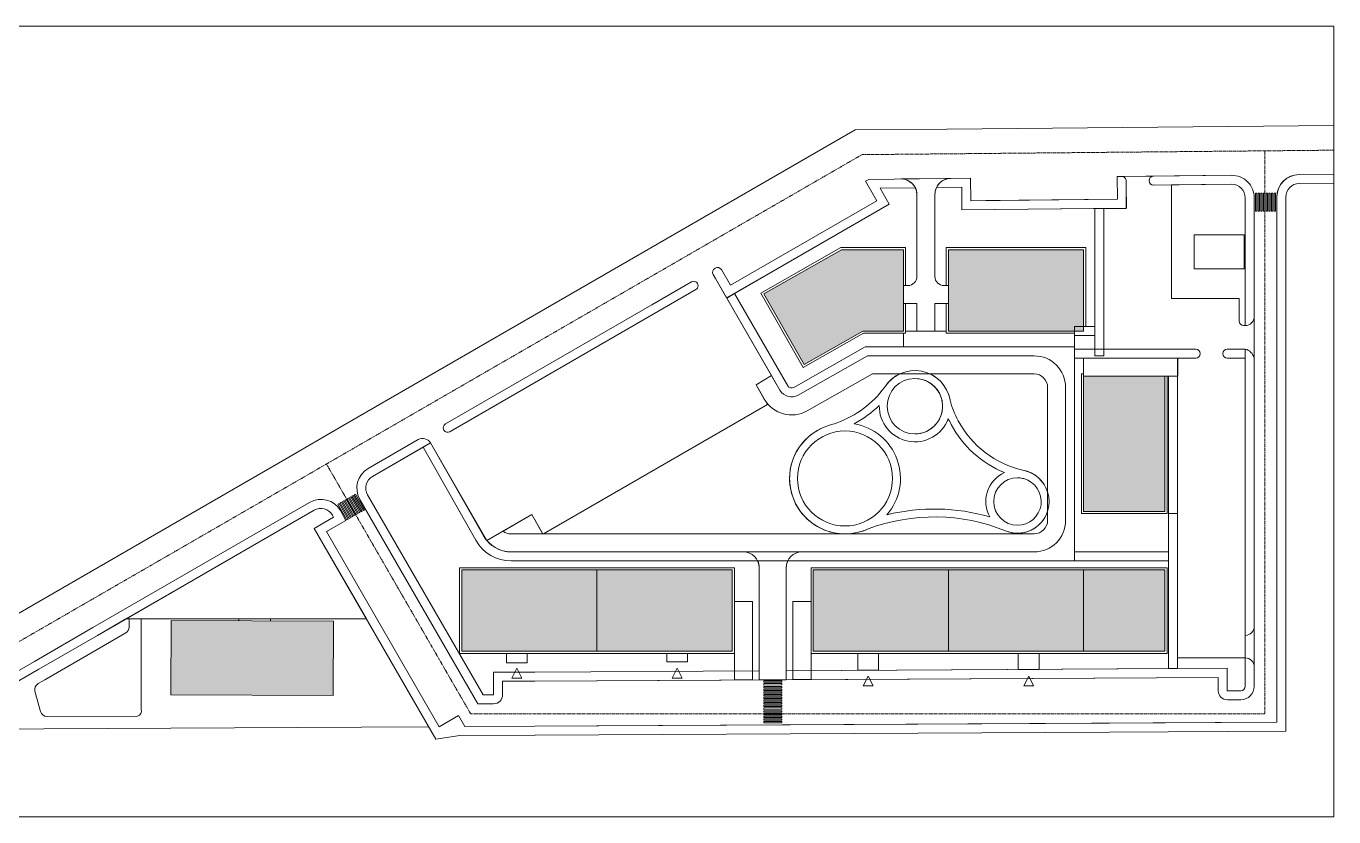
# Model space of a CAD drawing. Header units: millimetres. Extents: x 18162 to 7085488, y 72188 to 247925.
# Drawn here: x 6067969 to 6358150, y 72524 to 247925 of the extents above; entities that cross this region are included whole.
import ezdxf

# ---------------------------------------------------------------- set-up
doc = ezdxf.new("R2010")
doc.units = ezdxf.units.MM
doc.header["$MEASUREMENT"] = 0
doc.linetypes.add('Hidden Line', pattern=[317.5, 211.666667, -105.833333])
doc.layers.add('RENDER_REAL (5)_3_00 ET', color=7, linetype='Continuous')
doc.layers.add('RENDER_REAL (5)_3_Drawing & Figure', color=7, linetype='Continuous')

msp = doc.modelspace()

# ---------------------------------------------------------------- hatches: boundary and pattern name
at = {"layer": 'RENDER_REAL (5)_3_Drawing & Figure', "linetype": 'Continuous', "lineweight": 0}
for points in [[(6262634.4, 198287.8), (6248873.9, 198287.8), (6231696.7, 188519.2), (6240595, 172872.4), (6253634.3, 180287.8), (6262634.4, 180287.8)], [(6302634.4, 198287.8), (6272634.4, 198287.8), (6272634.4, 180287.8), (6302634.4, 180287.8)], [(6320634.4, 170288.2), (6302634.4, 170288.2), (6302634.4, 140288.2), (6320634.4, 140288.2)], [(6194634.4, 109288.6), (6194634.4, 127288.6), (6164634.4, 127288.6), (6164634.4, 109288.6)], [(6224634.4, 109288.6), (6224634.4, 127288.6), (6194634.4, 127288.6), (6194634.4, 109288.6)], [(6272634.4, 109288.6), (6272634.4, 127288.6), (6242634.4, 127288.6), (6242634.4, 109288.6)], [(6302634.4, 109288.6), (6302634.4, 127288.6), (6272634.4, 127288.6), (6272634.4, 109288.6)], [(6302634.4, 127288.6), (6302634.4, 109288.6), (6320634.4, 109288.6), (6320634.4, 127288.6)], [(6136154.8, 115933.7), (6100155.1, 116077.3), (6100089.2, 99577.4), (6136089, 99433.8)]]:
    msp.add_hatch(color=27, dxfattribs=at).paths.add_polyline_path(points)

# ---------------------------------------------------------------- linework, layer by layer
at = {"layer": 'RENDER_REAL (5)_3_00 ET', "color": 7, "linetype": 'Continuous', "lineweight": 5, "flags": 128}
msp.add_lwpolyline([(6358150.1, 225912.6), (6272242.2, 225101.1), (6251944.6, 224909.4), (6138347.2, 159308.9), (6125357.6, 151807.6), (6021529.2, 91848.6), (6021654.6, 72524.1)], dxfattribs=at)
at = {"layer": 'RENDER_REAL (5)_3_00 ET', "color": 8, "linetype": 'Hidden Line', "lineweight": 13, "flags": 128}
for points in [[(6358150.1, 220412.3), (6272294.1, 219601.3), (6253442.7, 219423.3), (6141097.7, 154546), (6128108, 147044.7), (6027049.9, 88685.5), (6027154.7, 72524.1)], [(6134602.9, 150795.4), (6166616.3, 95359.2), (6342850.2, 95359.2), (6342850.2, 220267.8)]]:
    msp.add_lwpolyline(points, dxfattribs=at)
at = {"layer": 'RENDER_REAL (5)_3_00 ET', "color": 7, "linetype": 'Continuous', "lineweight": 5, "flags": 128}
for points in [[(6032654.8, 72524.1), (6032570.5, 85522.3), (6069784.8, 107012.9), (6082774.4, 114514.2), (6130858.5, 142281.9, -0.41421356), (6137688.8, 140452.4), (6138939, 138287.5), (6134609.1, 135787), (6159613.4, 92488.2), (6163943.3, 94988.7), (6165346.4, 92559), (6180826.3, 92643.6), (6180880.7, 92643.9), (6345490.9, 93543.4), (6345489.2, 210013.3, -0.41093742), (6350433.1, 215013.1), (6358150.1, 215099.6)], [(6358150.1, 215099.6), (6350433.1, 215013.1, 0.40329022), (6345490.9, 210144.5), (6345490.9, 202074.7), (6345490.9, 93538.2), (6308362.9, 93337.1), (6180880.7, 92643.9), (6180826.3, 92643.6), (6165346.4, 92559), (6163943.3, 94988.7), (6159613.4, 92488.2), (6134609.1, 135787), (6138939, 138287.5), (6137688.8, 140452.4, 0.41421356), (6130858.5, 142281.9), (6082774.4, 114514.2), (6069784.8, 107012.9), (6043727.4, 91965.2)], [(6047726.7, 91965.2), (6070784.9, 105280.9), (6083774.6, 112782.2), (6131858.7, 140549.9, -0.41421356), (6135956.9, 139452.2), (6136206.9, 139019.3), (6131877, 136518.8), (6158881.6, 89756.1), (6164195.5, 90552.7), (6180837.2, 90643.6), (6180891.7, 90643.9), (6308362.9, 91340.5), (6347491, 91554.3), (6347489.3, 202074.7), (6347489.2, 210013.3, -0.41093742), (6350455.6, 213013.2), (6358150.1, 213099.5)]]:
    msp.add_lwpolyline(points, format="xyb", dxfattribs=at)
for points in [[(6335433.1, 214844.9, -0.41749732), (6340489.2, 209845.3), (6340490.8, 104489), (6340490.8, 101499.8, -0.4126183), (6337507.2, 98499.8), (6334518.1, 98483.5, -0.41421356), (6332507.2, 100472.6), (6332490.8, 103468), (6180826.1, 102643.7), (6173679.1, 102608.9), (6173695.5, 99604.7, -0.41421356), (6171706.5, 97593.8), (6168223.7, 97574.8), (6142018.7, 142952.8, -0.41421356), (6143848.1, 149783.1), (6154956.5, 156198, -0.41420588), (6157688.5, 155466.2), (6170202.5, 133823.6), (6180149.4, 139567.8), (6182649.8, 135237.9), (6232443.5, 163992.8), (6229943, 168322.7), (6233350.6, 170420.6), (6220904.8, 191972.4), (6220404.7, 192838.4, -0.39359746), (6220834.3, 194241.2, -0.39359745), (6222264, 193912.1), (6224264.4, 190448.2), (6256738.5, 209201.4), (6254238, 213531.3), (6254949.8, 213942.4), (6277557.5, 214195.9), (6277613.6, 209196.2), (6280953.4, 209233.6), (6310111.6, 209560.6), (6310055.5, 214560.3)], [(6340489.2, 209845.3, 0.41749732), (6335433.1, 214844.9), (6318123.2, 214650.8, 0.4109331), (6317134.4, 213650.8), (6317134.4, 213582.8, 0.40048949), (6318088.1, 212650.2), (6335455.6, 212845, -0.41749732), (6338489.2, 209845.2), (6338489.6, 181508, 0.41283602), (6340489.6, 183498.6)], [(6312077.5, 213571.7, 0.41750165), (6311066.2, 214571.6), (6310055.5, 214560.3), (6310111.6, 209560.6), (6277613.6, 209196.2), (6277557.5, 214195.9), (6254949.8, 213942.4), (6254238, 213531.3), (6256738.5, 209201.4), (6224264.4, 190448.2), (6222264, 193912.1, 0.93150227), (6220404.7, 192838.4), (6220904.8, 191972.4), (6223405.2, 187642.6), (6259470.6, 208469.6), (6257449, 211970.3), (6265280.2, 212058.1, 0.28666972), (6262134.8, 214022.9), (6273133.4, 214146.2, 0.28502426), (6269977.5, 212110.7), (6275580.1, 212173.6), (6275636.2, 207173.9), (6312133.5, 207583.2), (6312077.5, 212582.8)], [(6265634.8, 210522.9, 0.11400643), (6265280.2, 212058.1), (6257449, 211970.3), (6259470.6, 208469.6), (6225138.6, 188643.5), (6236963.7, 168166.4, 0.41227876), (6238324.1, 167797.2), (6254163.2, 176787.8), (6262634.4, 176787.8), (6262634.4, 179787.8), (6253766.5, 179787.8), (6240407.6, 172190.6), (6231014.9, 188706.6), (6248741.7, 198787.8), (6263134.4, 198787.8), (6263134.4, 190387.8), (6263634.8, 190387.8, 0.41421356), (6265634.8, 192387.8)], [(6273133.4, 214146.2), (6262134.8, 214022.9, -0.41421356), (6265634.8, 210522.9), (6265634.8, 192387.8, -0.41421356), (6263634.8, 190387.8), (6262634.4, 190387.8), (6262634.4, 186387.8), (6265634.8, 186387.8), (6265634.8, 180287.8), (6269634.8, 180287.8), (6269634.8, 186387.8), (6272634.4, 186387.8), (6272634.4, 190387.8), (6271634.8, 190387.8, -0.41421356), (6269634.8, 192387.8), (6269634.8, 210522.9, -0.41421356)], [(6275636.2, 207173.9), (6275580.1, 212173.6), (6269977.5, 212110.7, 0.11554764), (6269634.8, 210522.9), (6269634.8, 192387.8, 0.41421356), (6271634.8, 190387.8), (6272134.4, 190387.8), (6272134.4, 198787.8), (6303134.4, 198787.8), (6303134.4, 181287.8), (6305134.4, 181287.8), (6305134.4, 207504.7)], [(6317134.4, 213650.8, -0.4109331), (6318123.2, 214650.8), (6311066.2, 214571.6, -0.41750165), (6312077.5, 213571.7), (6312077.5, 212582.8), (6312077.5, 207508), (6307134.4, 207508), (6307134.4, 185008), (6307134.4, 176288.2), (6327489.7, 176288.2, -1), (6327489.7, 174288.2), (6323489.7, 174288.2), (6323489.7, 107788.2), (6338489.7, 107788.2, -0.41420924), (6340490.7, 105788.2), (6340490.6, 114788.2, -0.41421789), (6338490.6, 112788.2), (6338489.7, 174288.2), (6334489.7, 174288.2, -1), (6334489.7, 176288.2), (6337134.4, 176288.2), (6338489.8, 176288.2, -0.26555959), (6340489.7, 174288.2), (6340489.6, 183508, -0.41421668), (6338489.6, 181508), (6338134.4, 181508, -0.41421356), (6337134.4, 182508), (6337134.4, 187508), (6322134.4, 187508), (6322134.4, 207508), (6322133.1, 212695.6), (6318133.6, 212650.8, -0.41421356), (6317134.4, 213582.8)], [(6338489.2, 209845.2, 0.41749732), (6335455.6, 212845), (6322133.1, 212695.6), (6322134.4, 207508), (6322134.4, 187508), (6337134.4, 187508), (6337134.4, 182508, 0.41421356), (6338134.4, 181508), (6338489.6, 181508)], [(6236963.7, 168166.4), (6225138.5, 188643.6), (6223434.8, 187594.6), (6235231.8, 167166.3, 0.41227876), (6239312.8, 166058.7), (6254692.1, 174787.8), (6291634.4, 174787.8, -0.41421356), (6298634.4, 167787.8), (6298634.4, 138288.6, -0.41421356), (6291634.4, 131288.6), (6175591.1, 131288.6, -0.27082864), (6169491.7, 134853.9), (6157688.5, 155466.2), (6156104.3, 154551.3), (6167749, 133872.5, 0.27082864), (6175591.1, 129288.6), (6300634.4, 129288.6), (6300634.4, 176787.8), (6254163.2, 176787.8), (6238324.1, 167797.2, -0.41227876)], [(6215574.7, 191204, -1.00007436), (6216574.9, 189472), (6209538.8, 185408.8), (6162722.3, 158373.1), (6162018.4, 157966.6, -0.99996437), (6161018.2, 159698.6), (6163454.1, 161105.2), (6206806.6, 186140.5)], [(6216574.9, 189472, 1.00007436), (6215574.7, 191204), (6206806.6, 186140.5), (6163454.1, 161105.2), (6161018.2, 159698.6, 0.99996436), (6162018.4, 157966.6), (6162722.3, 158373.1), (6209538.8, 185408.8)], [(6235231.8, 167166.3), (6233351.9, 170421.5), (6229944.4, 168323.5), (6231767.9, 165165.9, 0.41227876), (6241290.2, 162581.7), (6255750, 170787.8), (6291634.4, 170787.8, -0.41421356), (6294634.4, 167787.8), (6294634.4, 138288.6, -0.41421356), (6291634.4, 135288.6), (6175591.2, 135288.6, -0.1628761), (6173785.6, 135892.8), (6170200.8, 133822.6, 0.22333281), (6175591.1, 131288.6), (6291634.4, 131288.6, 0.41421356), (6298634.4, 138288.6), (6298634.4, 167787.8, 0.41421356), (6291634.4, 174787.8), (6254692.1, 174787.8), (6239312.8, 166058.7, -0.41227876)], [(6338489.7, 176288.2), (6338490.8, 104489), (6338490.8, 101499.8, -0.4126183), (6337496.3, 100499.8), (6334507.1, 100483.5), (6334479.8, 105478.8), (6236634.4, 104947.1), (6236634.4, 102947), (6332490.8, 103468), (6332507.2, 100472.6, 0.41421356), (6334518.1, 98483.5), (6337507.2, 98499.8, 0.4126183), (6340490.8, 101499.8), (6340490.8, 104489), (6340489.7, 174288.3, 0.26555848), (6338489.8, 176288.2)], [(6300634.4, 176288.2), (6300634.4, 174288.2), (6327489.7, 174288.2, 1), (6327489.7, 176288.2)], [(6334489.7, 174288.2), (6338489.7, 174288.2), (6338489.7, 176288.2), (6334489.7, 176288.2, 1)], [(6272976.2, 164959.3, 0.68954261), (6258471.9, 167800, -0.14355144), (6247904.9, 159930, -0.01351085), (6246706.9, 159522.4, 1.09728035), (6254788, 136401.9, -0.18817369), (6285286, 135969.9, 1.11649193), (6289120.2, 149404.3, -0.21579469), (6274789.5, 160404.8, -0.05612627)], [(6255750, 170787.8), (6241290.2, 162581.7, -0.41227876), (6231767.9, 165165.9), (6229944.4, 168323.5), (6232443.5, 163992.8), (6182737.6, 135288.6), (6249525.2, 135288.6, -0.8797477), (6246706.9, 159522.4, 0.01351085), (6247904.9, 159930, 0.14355144), (6258471.9, 167800, -0.14548483), (6261844.4, 170787.8)], [(6265183.8, 157471.9, -1), (6265183.8, 169770.7, -1)], [(6265183.8, 169770.7, 1), (6265183.8, 157471.9, 0.46108847), (6271257.3, 164584.9, -0.01087574), (6271011.5, 165584.4, 0.32194961)], [(6291634.4, 170787.8), (6268523.2, 170787.8, -0.24595985), (6272976.2, 164959.3, 0.05612627), (6274789.5, 160404.8, 0.21579469), (6289120.2, 149404.3, -0.27977836), (6294634.4, 144629.6), (6294634.4, 167787.8, 0.41421356)], [(6258968, 139533, 0.58581188), (6251693.5, 159718.2, 0.06905185), (6257279.6, 163803.9, 0.84641423), (6272597.1, 160872.8, 0.01529392), (6273240.1, 159576.4, 0.17338822), (6285043.6, 148876.5, 0.43931114), (6281812.8, 139041.8, 0.13298979)], [(6257279.6, 163803.9, -0.06905185), (6251693.5, 159718.2, -0.58581188), (6258968, 139533, -0.13298979), (6281812.8, 139041.8, -0.43931114), (6285043.6, 148876.5, -0.17338822), (6273240.1, 159576.4, -0.01529392), (6272597.1, 160872.8, -0.84641423)], [(6249672.7, 137044.7, -1), (6249672.7, 158128.3, -1)], [(6249672.7, 158128.3, 1), (6249672.7, 137044.7, 1)], [(6157688.5, 155466.2, 0.41421356), (6154956.4, 156198), (6143848.1, 149783.1, 0.41421356), (6142018.7, 142952.8), (6168223.7, 97574.8), (6171706.5, 97593.8, 0.41421356), (6173695.5, 99604.7), (6173679.1, 102608.9), (6180826.1, 102643.7), (6235445, 102940.6), (6230634.4, 102940.6), (6230634.4, 104914.5), (6180815.8, 104643.7), (6171668.2, 104599.1), (6171695.5, 99593.8), (6169374.6, 99581.1), (6143750.6, 143953, -0.41421356), (6144848.3, 148051.2)], [(6156104.3, 154551.3), (6144848.3, 148051.2, 0.41421356), (6143750.6, 143953), (6169374.6, 99581.1), (6171695.5, 99593.8), (6171668.2, 104599.1), (6180815.8, 104643.7), (6230634.4, 104914.5), (6230634.4, 127788.6, 0.11118252), (6230296.6, 129288.6), (6175591.1, 129288.6, -0.27082864), (6167749, 133872.5)], [(6287944.8, 137204.5, -1), (6287944.8, 147746.3, -0.03969797), (6288777.8, 147680.1, 0.00622897), (6289353.8, 147554.5, -0.87308713)], [(6288777.8, 147680.1, 0.03969797), (6287944.8, 147746.3, 1), (6287944.8, 137204.5, 0.87308713), (6289353.8, 147554.5, -0.00622897)], [(6131858.7, 140549.9), (6090102.1, 116436.2), (6096176.7, 116436.2), (6115176.7, 116436.2), (6122176.7, 116436.2), (6141176.7, 116436.2), (6143474.3, 116436.2), (6131877, 136518.8), (6136206.9, 139019.3), (6135956.9, 139452.2, 0.41421356)], [(6182620.6, 135288.6), (6180149.4, 139567.8), (6173785.6, 135892.8, 0.1628761), (6175591.2, 135288.6)], [(6294634.4, 140288.2, -0.4353158), (6285286, 135969.9, 0.18817369), (6254788, 136401.9, -0.10461825), (6249820.3, 135288.6), (6291634.4, 135288.6, 0.41421356), (6294634.4, 138288.6)], [(6227134.4, 131288.6, -0.41421356), (6230634.4, 127788.6), (6230634.4, 102940.6), (6236634.4, 102940.6), (6236634.4, 127788.6, -0.41421356), (6240134.4, 131288.6)], [(6300634.4, 129288.6), (6236972.1, 129288.6, 0.11118252), (6236634.4, 127788.6), (6236634.4, 104947.1), (6322534.5, 105413.9), (6321489.7, 105413.9), (6321489.7, 129288.6)], [(6093488.9, 113748.4), (6093488.9, 116436.2), (6090822.5, 116436.2), (6090822.5, 114614.3, -0.26792274), (6090072.6, 113315.3), (6085118.7, 110454.6), (6072129.1, 102953.3), (6070620.6, 102082.2, 0.34196071), (6069925.4, 100381.8), (6071179.1, 95867.4, 0.33821705), (6072631.4, 94768.8), (6092706.9, 94862, 0.41288682), (6093490.1, 96353.4), (6093488.9, 107124.1)], [(6323489.7, 107788.2), (6323489.7, 105419.1), (6334479.8, 105478.8), (6334507.1, 100483.5), (6337496.3, 100499.8, 0.4126183), (6338490.8, 101499.8), (6338490.8, 104489), (6338490.7, 107788.2)]]:
    msp.add_lwpolyline(points, format="xyb", close=True, dxfattribs=at)
for points in [[(6305134.4, 207508), (6305134.4, 174788.2), (6307134.4, 174788.2), (6307134.4, 207508)], [(6265634.8, 180287.8), (6265634.8, 186387.8), (6263134.4, 186387.8), (6263134.4, 180287.8)], [(6269634.8, 186387.8), (6269634.8, 180287.8), (6272134.4, 180287.8), (6272134.4, 186387.8)], [(6272134.4, 180287.8), (6263134.4, 180287.8), (6263134.4, 179787.8), (6262634.4, 179787.8), (6262634.4, 176787.8), (6300634.4, 176787.8), (6300634.4, 179287.8), (6300634.4, 179787.8), (6272134.4, 179787.8)], [(6300634.4, 181287.8), (6300634.4, 179287.8), (6305134.4, 179287.8), (6305134.4, 181287.8)], [(6305134.4, 176288.2), (6305134.4, 179287.8), (6300634.4, 179287.8), (6300634.4, 176288.2)], [(6302634.4, 174288.2), (6300634.4, 174288.2), (6300634.4, 131288.6), (6321489.7, 131288.6), (6321489.7, 139788.2), (6321489.7, 170288.2), (6321134.4, 170288.2), (6321134.4, 139788.2), (6302134.4, 139788.2), (6302134.4, 170788.2), (6302634.4, 170788.2)], [(6321761.8, 174288.2), (6302634.4, 174288.2), (6302634.4, 170288.2), (6321761.8, 170288.2), (6323511.8, 170288.2), (6323511.8, 174288.2)], [(6323489.7, 170288.2), (6321489.7, 170288.2), (6321489.7, 139788.2), (6323489.7, 139788.2)], [(6323489.7, 105413.9), (6323489.7, 139788.2), (6321489.7, 139788.2), (6321489.7, 105413.9)], [(6300634.4, 131288.6), (6300634.4, 129288.6), (6321489.7, 129288.6), (6321489.7, 131288.6)], [(6225134.4, 108788.6), (6164134.4, 108788.6), (6164134.4, 127788.6), (6225134.4, 127788.6)], [(6302134.4, 127788.6), (6303134.4, 127788.6), (6321134.4, 127788.6), (6321134.4, 108788.6), (6303134.4, 108788.6), (6302134.4, 108788.6), (6242134.4, 108788.6), (6242134.4, 127788.6)], [(6229134.4, 108161.1), (6229134.4, 120288.6), (6225134.4, 120288.6), (6225134.4, 108161.1), (6225134.4, 102913.5), (6229134.4, 102913.5)], [(6242134.4, 108161.1), (6242134.4, 120288.6), (6238134.4, 120288.6), (6238134.4, 108161.1), (6238134.4, 102981.1), (6242134.4, 102981.1)], [(6090102.1, 116436.2), (6083774.6, 112782.2), (6070784.9, 105280.9), (6047726.7, 91965.2), (6043727.4, 91965.2), (6043628.1, 91907.9), (6142376.7, 92440.1), (6157285.3, 92520.4), (6143474.3, 116436.2), (6141176.7, 116436.2), (6122176.7, 116436.2), (6122176.7, 115989.4), (6136154.8, 115933.7), (6136089, 99433.8), (6100089.2, 99577.4), (6100155.1, 116077.3), (6115176.7, 116017.3), (6115176.7, 116436.2), (6096176.7, 116436.2)], [(6174534.4, 108788.6), (6174534.4, 106692.8), (6179134.4, 106692.8), (6179134.4, 108788.6)], [(6214734.4, 108788.6), (6210134.4, 108788.6), (6210134.4, 106899.1), (6214734.4, 106899.1)], [(6252534.4, 108788.6), (6252534.4, 105042.4), (6257134.4, 105042.4), (6257134.4, 108788.6)], [(6292734.4, 108788.6), (6288134.4, 108788.6), (6288134.4, 105235.3), (6292734.4, 105235.3)]]:
    msp.add_lwpolyline(points, close=True, dxfattribs=at)
at = {"layer": 'RENDER_REAL (5)_3_Drawing & Figure', "color": 7, "linetype": 'Continuous', "lineweight": 13, "flags": 128}
msp.add_lwpolyline([(6008100.1, 72524.1), (6358150.1, 72524.1), (6358150.1, 247925.2), (6008100.1, 247925.2)], close=True, dxfattribs=at)
at = {"layer": 'RENDER_REAL (5)_3_Drawing & Figure', "color": 7, "linetype": 'Continuous', "lineweight": 5, "flags": 128}
for points in [[(6340739.3, 206852.7), (6341039.3, 206853.1), (6341034.6, 210853.1), (6340734.6, 210852.7)], [(6341339.3, 206853.4), (6341639.3, 206853.8), (6341634.6, 210853.8), (6341334.6, 210853.4)], [(6341939.3, 206854.1), (6342239.2, 206854.5), (6342234.6, 210854.5), (6341934.6, 210854.1)], [(6342539.2, 206854.8), (6342839.2, 206855.2), (6342834.6, 210855.2), (6342534.6, 210854.8)], [(6343139.2, 206855.6), (6343439.2, 206855.9), (6343434.6, 210855.9), (6343134.6, 210855.5)], [(6343739.2, 206856.3), (6344039.2, 206856.6), (6344034.6, 210856.6), (6343734.6, 210856.3)], [(6344339.2, 206857), (6344639.2, 206857.3), (6344634.6, 210857.3), (6344334.6, 210857)], [(6344939.2, 206857.7), (6345239.2, 206858), (6345234.6, 210858), (6344934.6, 210857.7)], [(6327174.9, 194070.7), (6338236.9, 194070.7), (6338236.9, 201656.1), (6327174.9, 201656.1)], [(6262634.4, 198287.8), (6248873.9, 198287.8), (6231696.7, 188519.2), (6240595, 172872.4), (6253634.3, 180287.8), (6262634.4, 180287.8)], [(6302634.4, 198287.8), (6272634.4, 198287.8), (6272634.4, 180287.8), (6302634.4, 180287.8)], [(6320634.4, 170288.2), (6302634.4, 170288.2), (6302634.4, 140288.2), (6320634.4, 140288.2)], [(6139675.1, 138712.5), (6139934.9, 138862.6), (6137934.6, 142326.5), (6137674.8, 142176.4)], [(6140194.7, 139012.6), (6140454.5, 139162.6), (6138454.1, 142626.5), (6138194.3, 142476.5)], [(6140714.3, 139312.6), (6140974.1, 139462.7), (6138973.7, 142926.6), (6138713.9, 142776.6)], [(6141233.9, 139612.7), (6141493.7, 139762.7), (6139493.3, 143226.6), (6139233.5, 143076.6)], [(6141753.4, 139912.7), (6142013.2, 140062.8), (6140012.9, 143526.7), (6139753.1, 143376.7)], [(6142273, 140212.8), (6142532.8, 140362.8), (6140532.5, 143826.7), (6140272.7, 143676.7)], [(6142792.6, 140512.9), (6143052.4, 140662.9), (6141052.1, 144126.8), (6140792.3, 143976.8)], [(6139155.5, 138412.5), (6139415.3, 138562.5), (6137415, 142026.4), (6137155.2, 141876.4)], [(6194634.4, 109288.6), (6194634.4, 127288.6), (6164634.4, 127288.6), (6164634.4, 109288.6)], [(6224634.4, 109288.6), (6224634.4, 127288.6), (6194634.4, 127288.6), (6194634.4, 109288.6)], [(6272634.4, 109288.6), (6272634.4, 127288.6), (6242634.4, 127288.6), (6242634.4, 109288.6)], [(6302634.4, 109288.6), (6302634.4, 127288.6), (6272634.4, 127288.6), (6272634.4, 109288.6)], [(6302634.4, 127288.6), (6302634.4, 109288.6), (6320634.4, 109288.6), (6320634.4, 127288.6)], [(6136154.8, 115933.7), (6100155.1, 116077.3), (6100089.2, 99577.4), (6136089, 99433.8)], [(6176834.4, 105518.7), (6175734.4, 103318.7), (6177934.4, 103318.7)], [(6212434.4, 105518.7), (6211334.4, 103318.7), (6213534.4, 103318.7)], [(6235637.5, 102374.6), (6235637.1, 102674.6), (6231637.1, 102669.9), (6231637.5, 102369.9)], [(6235638.2, 101774.6), (6235637.8, 102074.6), (6231637.8, 102069.9), (6231638.2, 101769.9)], [(6254834.4, 103753.6), (6253734.4, 101553.6), (6255934.4, 101553.6)], [(6290434.4, 103753.6), (6289334.4, 101553.6), (6291534.4, 101553.6)], [(6235638.9, 101174.6), (6235638.5, 101474.6), (6231638.5, 101469.9), (6231638.9, 101169.9)], [(6235639.6, 100574.6), (6235639.2, 100874.6), (6231639.2, 100869.9), (6231639.6, 100569.9)], [(6235640.3, 99974.6), (6235639.9, 100274.6), (6231639.9, 100269.9), (6231640.3, 99969.9)], [(6235641, 99374.6), (6235640.6, 99674.6), (6231640.6, 99669.9), (6231641, 99369.9)], [(6235641.7, 98774.6), (6235641.3, 99074.6), (6231641.3, 99069.9), (6231641.7, 98769.9)], [(6235637.8, 97574.6), (6235637.5, 97874.6), (6231637.5, 97869.9), (6231637.8, 97569.9)], [(6235638.5, 96974.6), (6235638.2, 97274.6), (6231638.2, 97269.9), (6231638.5, 96969.9)], [(6235639.2, 96374.6), (6235638.9, 96674.6), (6231638.9, 96669.9), (6231639.2, 96369.9)], [(6235639.9, 95774.6), (6235639.6, 96074.6), (6231639.6, 96069.9), (6231639.9, 95769.9)], [(6235642.4, 98174.6), (6235642, 98474.6), (6231642, 98469.9), (6231642.4, 98169.9)], [(6235640.6, 95174.6), (6235640.3, 95474.6), (6231640.3, 95469.9), (6231640.6, 95169.9)], [(6235641.3, 94574.6), (6235641, 94874.6), (6231641, 94869.9), (6231641.3, 94569.9)], [(6235642, 93974.6), (6235641.7, 94274.6), (6231641.7, 94269.9), (6231642, 93969.9)], [(6235642.7, 93374.6), (6235642.4, 93674.6), (6231642.4, 93669.9), (6231642.7, 93369.9)]]:
    msp.add_lwpolyline(points, close=True, dxfattribs=at)

doc.saveas('drawing.dxf')
